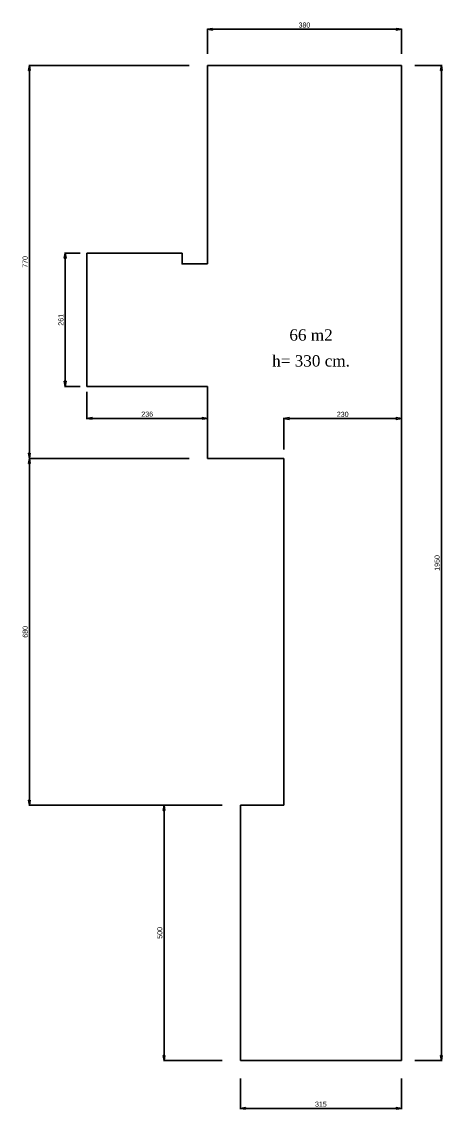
# Model space of a CAD drawing. Header units: millimetres. Extents: x 4954 to 12946, y -2245 to 525.
# Drawn here: x 12122 to 12946, y -1905 to 226 of the extents above; entities that cross this region are included whole.
import ezdxf
from ezdxf.enums import TextEntityAlignment as Align

# ---------------------------------------------------------------- set-up
doc = ezdxf.new("R2010")
doc.units = ezdxf.units.MM
doc.layers.add('Kıtc-002 Çizgi', color=7, linetype='Continuous')
doc.layers.add('S2000-026 Antet Yazı', color=7, linetype='Continuous')
doc.styles.add('CGOMEGA', font='times.ttf', dxfattribs={"height": 15})
doc.styles.get("Standard").update_dxf_attribs({"font": 'stylu.ttf', "height": 10})
doc.dimstyles.new('ISO-25', dxfattribs={"dimtxt": 2.5, "dimasz": 5, "dimexe": 1.25, "dimexo": 0.625, "dimtad": 1, "dimdec": 0, "dimtxsty": 'Standard', "dimblk": 'ARCHTICK', "dimcen": 2.5, "dimclrd": 256, "dimclre": 256, "dimclrt": 256, "dimadec": 0, "dimazin": 0, "dimtfac": 1, "dimtdec": 0, "dimtmove": 0, "dimatfit": 3, "dimldrblk": 'ARCHTICK', "dimfxl": 1, "dimlwd": -1, "dimlwe": -1, "dimarcsym": 0})

# ---------------------------------------------------------------- blocks, each defined once
blk = doc.blocks.new('_ClosedBlank')
at = {"color": 0, "linetype": 'ByBlock', "lineweight": -2}
for p, q in [((-1, 0.17), (0, 0)), ((-1, 0.17), (-1, -0.17)), ((0, 0), (-1, -0.17))]:
    blk.add_line(p, q, dxfattribs=at)
blk = doc.blocks.new('*D63')
at = {"transparency": 16777216}
for p, q in [((12450.4, 140.6), (12135.9, 140.6)), ((12137.2, 130.6), (12137.2, -619.4)), ((12450.4, -629.4), (12135.9, -629.4))]:
    blk.add_line(p, q, dxfattribs=at)
at = {"layer": 'Defpoints', "color": 0, "transparency": 16777216}
for p in [(12451, 140.6), (12137.2, -629.4), (12451, -629.4)]:
    blk.add_point(p, dxfattribs=at)
at = {"transparency": 16777216, "xscale": 10, "yscale": 10, "zscale": 10}
for p, rotation in [((12137.2, 140.6), 90), ((12137.2, -629.4), 270)]:
    blk.add_blockref('_ClosedBlank', p, dxfattribs=dict(at, rotation=rotation))
at = {"transparency": 16777216, "insert": (12128.8, -244.4), "char_height": 10, "attachment_point": 5, "rotation": 90}
blk.add_mtext('770', dxfattribs=at)
blk = doc.blocks.new('*D64')
at = {"transparency": 16777216}
for p, q in [((12450.4, -629.4), (12135.9, -629.4)), ((12137.2, -639.4), (12137.2, -1299.4)), ((12515.1, -1309.4), (12135.9, -1309.4))]:
    blk.add_line(p, q, dxfattribs=at)
at = {"layer": 'Defpoints', "color": 0, "transparency": 16777216}
for p in [(12451, -629.4), (12137.2, -1309.4), (12515.7, -1309.4)]:
    blk.add_point(p, dxfattribs=at)
at = {"transparency": 16777216, "xscale": 10, "yscale": 10, "zscale": 10}
for p, rotation in [((12137.2, -629.4), 90), ((12137.2, -1309.4), 270)]:
    blk.add_blockref('_ClosedBlank', p, dxfattribs=dict(at, rotation=rotation))
at = {"transparency": 16777216, "insert": (12128.9, -969.4), "char_height": 10, "attachment_point": 5, "rotation": 90}
blk.add_mtext('680', dxfattribs=at)
blk = doc.blocks.new('*D65')
at = {"transparency": 16777216}
for p, q in [((12515.1, -1309.4), (12399.6, -1309.4)), ((12400.9, -1319.4), (12400.9, -1799.4)), ((12515.1, -1809.4), (12399.6, -1809.4))]:
    blk.add_line(p, q, dxfattribs=at)
at = {"layer": 'Defpoints', "color": 0, "transparency": 16777216}
for p in [(12515.7, -1309.4), (12400.9, -1809.4), (12515.7, -1809.4)]:
    blk.add_point(p, dxfattribs=at)
at = {"transparency": 16777216, "xscale": 10, "yscale": 10, "zscale": 10}
for p, rotation in [((12400.9, -1309.4), 90), ((12400.9, -1809.4), 270)]:
    blk.add_blockref('_ClosedBlank', p, dxfattribs=dict(at, rotation=rotation))
at = {"transparency": 16777216, "insert": (12392.6, -1559.4), "char_height": 10, "attachment_point": 5, "rotation": 90}
blk.add_mtext('500', dxfattribs=at)
blk = doc.blocks.new('*D66')
at = {"transparency": 16777216}
for p, q in [((12485.9, 163.3), (12485.9, 212.7)), ((12495.9, 211.5), (12855.9, 211.5)), ((12865.9, 163.3), (12865.9, 212.7))]:
    blk.add_line(p, q, dxfattribs=at)
at = {"layer": 'Defpoints', "color": 0, "transparency": 16777216}
for p in [(12865.9, 211.5), (12485.9, 162.7), (12865.9, 162.7)]:
    blk.add_point(p, dxfattribs=at)
at = {"transparency": 16777216, "xscale": 10, "yscale": 10, "zscale": 10, "rotation": 180}
blk.add_blockref('_ClosedBlank', (12485.9, 211.5), dxfattribs=at)
at = {"transparency": 16777216, "xscale": 10, "yscale": 10, "zscale": 10}
blk.add_blockref('_ClosedBlank', (12865.9, 211.5), dxfattribs=at)
at = {"transparency": 16777216, "insert": (12675.9, 219.7), "char_height": 10, "attachment_point": 5}
blk.add_mtext('380', dxfattribs=at)
blk = doc.blocks.new('*D67')
at = {"transparency": 16777216}
for p, q in [((12635.9, -612.3), (12635.9, -550.1)), ((12645.9, -551.3), (12855.9, -551.3)), ((12865.9, -612.3), (12865.9, -550.1))]:
    blk.add_line(p, q, dxfattribs=at)
at = {"layer": 'Defpoints', "color": 0, "transparency": 16777216}
for p in [(12865.9, -551.3), (12635.9, -612.9), (12865.9, -612.9)]:
    blk.add_point(p, dxfattribs=at)
at = {"transparency": 16777216, "xscale": 10, "yscale": 10, "zscale": 10, "rotation": 180}
blk.add_blockref('_ClosedBlank', (12635.9, -551.3), dxfattribs=at)
at = {"transparency": 16777216, "xscale": 10, "yscale": 10, "zscale": 10}
blk.add_blockref('_ClosedBlank', (12865.9, -551.3), dxfattribs=at)
at = {"transparency": 16777216, "insert": (12750.9, -543.1), "char_height": 10, "attachment_point": 5}
blk.add_mtext('230', dxfattribs=at)
blk = doc.blocks.new('*D68')
at = {"transparency": 16777216}
for p, q in [((12550.6, -1844.9), (12550.6, -1904.6)), ((12865.9, -1844.9), (12865.9, -1904.6)), ((12560.6, -1903.4), (12855.9, -1903.4))]:
    blk.add_line(p, q, dxfattribs=at)
at = {"layer": 'Defpoints', "color": 0, "transparency": 16777216}
for p in [(12550.6, -1844.3), (12865.9, -1844.3), (12865.9, -1903.4)]:
    blk.add_point(p, dxfattribs=at)
at = {"transparency": 16777216, "xscale": 10, "yscale": 10, "zscale": 10, "rotation": 180}
blk.add_blockref('_ClosedBlank', (12550.6, -1903.4), dxfattribs=at)
at = {"transparency": 16777216, "xscale": 10, "yscale": 10, "zscale": 10}
blk.add_blockref('_ClosedBlank', (12865.9, -1903.4), dxfattribs=at)
at = {"transparency": 16777216, "insert": (12708.2, -1895.2), "char_height": 10, "attachment_point": 5}
blk.add_mtext('315', dxfattribs=at)
blk = doc.blocks.new('*D69')
at = {"transparency": 16777216}
for p, q in [((12891.9, 140.6), (12945.5, 140.6)), ((12944.2, -1799.4), (12944.2, 130.6)), ((12891.9, -1809.4), (12945.5, -1809.4))]:
    blk.add_line(p, q, dxfattribs=at)
at = {"layer": 'Defpoints', "color": 0, "transparency": 16777216}
for p in [(12891.3, 140.6), (12944.2, 140.6), (12891.3, -1809.4)]:
    blk.add_point(p, dxfattribs=at)
at = {"transparency": 16777216, "xscale": 10, "yscale": 10, "zscale": 10}
for p, rotation in [((12944.2, 140.6), 90), ((12944.2, -1809.4), 270)]:
    blk.add_blockref('_ClosedBlank', p, dxfattribs=dict(at, rotation=rotation))
at = {"transparency": 16777216, "insert": (12936, -834.4), "char_height": 10, "attachment_point": 5, "rotation": 90}
blk.add_mtext('1950', dxfattribs=at)
blk = doc.blocks.new('*D70')
at = {"transparency": 16777216}
for p, q in [((12249.9, -499.3), (12249.9, -552.3)), ((12485.9, -499.3), (12485.9, -552.3)), ((12259.9, -551.1), (12475.9, -551.1))]:
    blk.add_line(p, q, dxfattribs=at)
at = {"layer": 'Defpoints', "color": 0, "transparency": 16777216}
for p in [(12249.9, -498.7), (12485.9, -498.7), (12485.9, -551.1)]:
    blk.add_point(p, dxfattribs=at)
at = {"transparency": 16777216, "xscale": 10, "yscale": 10, "zscale": 10, "rotation": 180}
blk.add_blockref('_ClosedBlank', (12249.9, -551.1), dxfattribs=at)
at = {"transparency": 16777216, "xscale": 10, "yscale": 10, "zscale": 10}
blk.add_blockref('_ClosedBlank', (12485.9, -551.1), dxfattribs=at)
at = {"transparency": 16777216, "insert": (12367.9, -542.9), "char_height": 10, "attachment_point": 5}
blk.add_mtext('236', dxfattribs=at)
blk = doc.blocks.new('*D71')
at = {"transparency": 16777216}
for p, q in [((12236.7, -227.4), (12205.9, -227.4)), ((12207.2, -237.4), (12207.2, -478.4)), ((12236.7, -488.4), (12205.9, -488.4))]:
    blk.add_line(p, q, dxfattribs=at)
at = {"layer": 'Defpoints', "color": 0, "transparency": 16777216}
for p in [(12237.3, -227.4), (12207.2, -488.4), (12237.3, -488.4)]:
    blk.add_point(p, dxfattribs=at)
at = {"transparency": 16777216, "xscale": 10, "yscale": 10, "zscale": 10}
for p, rotation in [((12207.2, -227.4), 90), ((12207.2, -488.4), 270)]:
    blk.add_blockref('_ClosedBlank', p, dxfattribs=dict(at, rotation=rotation))
at = {"transparency": 16777216, "insert": (12199, -357.9), "char_height": 10, "attachment_point": 5, "rotation": 90}
blk.add_mtext('261', dxfattribs=at)

msp = doc.modelspace()

# ---------------------------------------------------------------- linework, layer by layer
for p, q in [((12485.9, 140.6), (12865.9, 140.6)), ((12485.9, -248.4), (12485.9, 140.6)), ((12865.9, 140.6), (12865.9, -1809.4)), ((12485.9, -629.4), (12485.9, -488.4)), ((12485.9, -629.4), (12635.9, -629.4)), ((12635.9, -629.4), (12635.9, -1309.4)), ((12635.9, -1309.4), (12550.6, -1309.4)), ((12550.6, -1309.4), (12550.6, -1809.4)), ((12550.6, -1809.4), (12865.9, -1809.4))]:
    msp.add_line(p, q)
at = {"layer": 'Kıtc-002 Çizgi'}
for p, q in [((12249.9, -227.4), (12249.9, -488.4)), ((12249.9, -488.4), (12485.9, -488.4))]:
    msp.add_line(p, q, dxfattribs=at)
msp.add_lwpolyline([(12249.9, -227.4), (12436.4, -227.4), (12436.4, -248.4), (12485.9, -248.4)], dxfattribs=at)

# ---------------------------------------------------------------- texts
at = {"layer": 'S2000-026 Antet Yazı', "style": 'CGOMEGA'}
for s, p in [('66 m2', (12688.9, -398.7)), ('h= 330 cm.', (12688.9, -449.5))]:
    msp.add_text(s, height=22.24, dxfattribs=at).set_placement(p, align=Align.CENTER)

# ---------------------------------------------------------------- dimensions: what is measured, and where the dimension line sits
for base, p1, p2, override, picture, middle in [((12865.9, 211.5), (12485.9, 162.7), (12865.9, 162.7), {"dimtxt": 30, "dimasz": 10, "dimgap": 3, "dimblk": 'ClosedBlank', "dimcen": 5, "dimldrblk": 'ClosedBlank', "dimfxl": 0, "dimtfillclr": 256}, '*D66', (12675.9, 219.7)), ((12485.9, -551.1), (12249.9, -498.7), (12485.9, -498.7), {"dimtxt": 10, "dimasz": 10, "dimgap": 3, "dimblk": 'ClosedBlank', "dimcen": 5, "dimldrblk": 'ClosedBlank', "dimfxl": 0, "dimtfillclr": 256}, '*D70', (12367.9, -542.9)), ((12865.9, -551.3), (12635.9, -612.9), (12865.9, -612.9), {"dimtxt": 30, "dimasz": 10, "dimgap": 3, "dimblk": 'ClosedBlank', "dimcen": 5, "dimldrblk": 'ClosedBlank', "dimfxl": 0, "dimtfillclr": 256}, '*D67', (12750.9, -543.1)), ((12865.9, -1903.4), (12550.6, -1844.3), (12865.9, -1844.3), {"dimtxt": 30, "dimasz": 10, "dimgap": 3, "dimblk": 'ClosedBlank', "dimcen": 5, "dimldrblk": 'ClosedBlank', "dimfxl": 0, "dimtfillclr": 256}, '*D68', (12708.2, -1895.2))]:
    dim = msp.add_linear_dim(base=base, p1=p1, p2=p2, dimstyle='ISO-25', override=override)
    dim.commit()
    dim.dimension.update_dxf_attribs({"geometry": picture, "text_midpoint": middle})
for base, p1, p2, override, picture, middle in [((12137.2, -629.4), (12451, 140.6), (12451, -629.4), {"dimtxt": 30, "dimasz": 10, "dimgap": 3, "dimblk": 'ClosedBlank', "dimcen": 5, "dimldrblk": 'ClosedBlank', "dimfxl": 0, "dimtfillclr": 256}, '*D63', (12128.8, -244.4)), ((12944.2, 140.6), (12891.3, -1809.4), (12891.3, 140.6), {"dimtxt": 30, "dimasz": 10, "dimgap": 3, "dimblk": 'ClosedBlank', "dimcen": 5, "dimldrblk": 'ClosedBlank', "dimfxl": 0, "dimtfillclr": 256}, '*D69', (12936, -834.4)), ((12207.2, -488.4), (12237.3, -227.4), (12237.3, -488.4), {"dimtxt": 10, "dimasz": 10, "dimgap": 3, "dimblk": 'ClosedBlank', "dimcen": 5, "dimldrblk": 'ClosedBlank', "dimfxl": 0, "dimtfillclr": 256}, '*D71', (12199, -357.9)), ((12137.2, -1309.4), (12451, -629.4), (12515.7, -1309.4), {"dimtxt": 30, "dimasz": 10, "dimgap": 3, "dimblk": 'ClosedBlank', "dimcen": 5, "dimtmove": 1, "dimldrblk": 'ClosedBlank', "dimfxl": 0, "dimtfillclr": 256}, '*D64', (12128.9, -969.4)), ((12400.9, -1809.4), (12515.7, -1309.4), (12515.7, -1809.4), {"dimtxt": 30, "dimasz": 10, "dimgap": 3, "dimblk": 'ClosedBlank', "dimcen": 5, "dimtmove": 1, "dimldrblk": 'ClosedBlank', "dimfxl": 0, "dimtfillclr": 256}, '*D65', (12392.6, -1559.4))]:
    dim = msp.add_linear_dim(base=base, p1=p1, p2=p2, angle=90, dimstyle='ISO-25', override=override)
    dim.commit()
    dim.dimension.update_dxf_attribs({"geometry": picture, "text_midpoint": middle})

doc.saveas('drawing.dxf')
